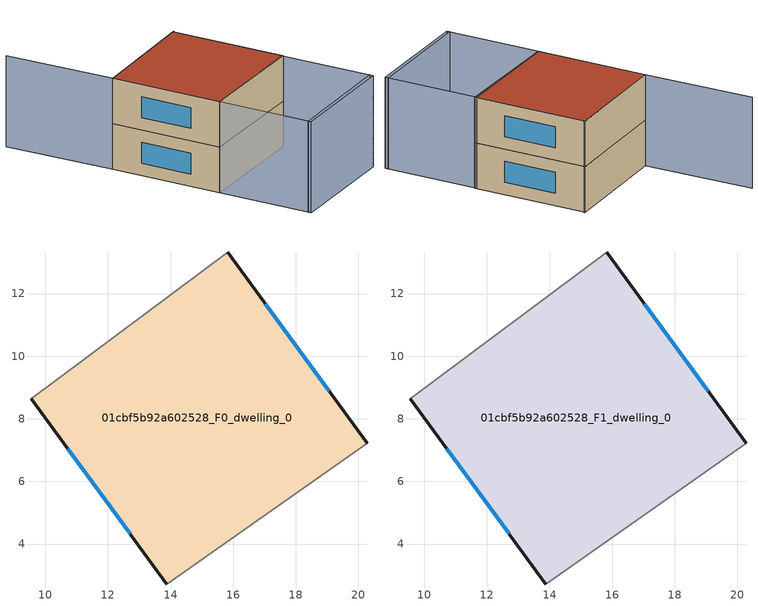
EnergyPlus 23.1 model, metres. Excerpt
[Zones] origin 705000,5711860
01cbf5b92a602528_F0_dwelling_0
 floor ground (EU_floor_Construction): 15.82,13.33 20.28,7.23 13.87,2.72 9.56,8.64 z0
 wall outside (EU_wall_Construction): 20.28,7.23 15.82,13.33 / 9.56,8.64 13.87,2.72 z0:3
 wall adiabatic (EU_wall_Construction): 15.82,13.33 9.56,8.64 / 13.87,2.72 20.28,7.23 z0:3
 window (EU_Window_Construction): 19.07,8.88 17.03,11.68 / 10.72,7.04 12.71,4.32 z0.81:2.19
01cbf5b92a602528_F1_dwelling_0
 floor to 01cbf5b92a602528_F0_dwelling_0 (EU_floor_Construction): 15.82,13.33 20.28,7.23 13.87,2.72 9.56,8.64 z3
 wall outside (EU_wall_Construction): 20.28,7.23 15.82,13.33 / 9.56,8.64 13.87,2.72 z3:6
 wall adiabatic (EU_wall_Construction): 15.82,13.33 9.56,8.64 / 13.87,2.72 20.28,7.23 z3:6
 window (EU_Window_Construction): 19.07,8.88 17.03,11.68 / 10.72,7.04 12.71,4.32 z3.81:5.19
 roof outside (EU_roof_Construction): 20.28,7.23 15.82,13.33 9.56,8.64 13.87,2.72 z6
shading: 17.44,-2.2 23.76,2.45 / 15.9,13.38 9.56,8.64 / 9.56,8.64 5.21,14.46 / 17.58,-2.36 13.87,2.73 / 13.87,2.73 20.2,7.34 / 20.2,7.34 23.9,2.25 / 23.9,2.25 17.58,-2.36 z0:6
[Building]
EU S2 Campaign: North Axis=0; Terrain=City; Solar Distribution=FullExterior
[Site:Location]
London: Latitude=51.5; Longitude=-0.5; Time Zone=0; Elevation=25
[SizingPeriod:WeatherFileDays]
AnnualSizingPeriod: Begin Month=1; Begin Day of Month=1; End Month=12; End Day of Month=31; Day of Week for Start Day=Monday; Use Weather File Daylight Saving Period=No; Use Weather File Rain and Snow Indicators=No
[MATERIAL]
EU_InternalMass_Material: Roughness=MediumRough; Thickness=0.1; Conductivity=1; Density=1800; Specific Heat=900; Thermal Absorptance=0.9; Solar Absorptance=0.7; Visible Absorptance=0.7
[MATERIAL:NOMASS] Roughness=MediumRough; Thermal Absorptance=0.9; Solar Absorptance=0.7; Visible Absorptance=0.7
Name | Thermal Resistance
EU_wall_NoMass | 0.727863
EU_roof_NoMass | 0.773354
EU_floor_NoMass | 1.79329
[WINDOWMATERIAL:SIMPLEGLAZINGSYSTEM]
EU_Window_SimpleGlazing: UFactor=2.58614; Solar Heat Gain Coefficient=0.76; Visible Transmittance=0.76
[CONSTRUCTION]
EU_wall_Construction: EU_wall_NoMass
EU_roof_Construction: EU_roof_NoMass
EU_floor_Construction: EU_floor_NoMass
EU_Window_Construction: EU_Window_SimpleGlazing
EU_InternalMass_Construction: EU_InternalMass_Material
[ZONE] Type=1; Multiplier=1; Ceiling Height=autocalculate; Volume=174.645; Floor Area=autocalculate; Part of Total Floor Area=Yes
01cbf5b92a602528_F0_dwelling_0; 01cbf5b92a602528_F1_dwelling_0
[INTERNALMASS] Construction=EU_InternalMass_Construction; Surface Area=58.2149
Name | Zone or ZoneList
01cbf5b92a602528_F0_dwelling_0_EU_InternalMass | 01cbf5b92a602528_F0_dwelling_0
01cbf5b92a602528_F1_dwelling_0_EU_InternalMass | 01cbf5b92a602528_F1_dwelling_0
[OTHEREQUIPMENT] Fuel Type=Electricity; Design Level Calculation Method=Watts/Area; Power per Zone Floor Area=1; Fraction Latent=0; Fraction Radiant=0; Fraction Lost=0; Carbon Dioxide Generation Rate=0; EndUse Subcategory=EU_Step8_InternalGains
Name | Zone or ZoneList or Space or SpaceList | Schedule
EU_Step8_InternalGain_01cbf5b92a602528_F0_dwelling_0_f000 | 01cbf5b92a602528_F0_dwelling_0 | EU_Step8_GainSchedule_01cbf5b92a602528_F0_dwelling_0_f000
EU_Step8_InternalGain_01cbf5b92a602528_F1_dwelling_0_f000 | 01cbf5b92a602528_F1_dwelling_0 | EU_Step8_GainSchedule_01cbf5b92a602528_F1_dwelling_0_f000
[ZONEVENTILATION:DESIGNFLOWRATE] Schedule=EU_AlwaysOn; Design Flow Rate Calculation Method=AirChanges/Hour; Air Changes per Hour=0.484901; Ventilation Type=Natural; Fan Pressure Rise=0; Fan Total Efficiency=1; Constant Term Coefficient=1; Temperature Term Coefficient=0; Velocity Term Coefficient=0; Velocity Squared Term Coefficient=0; Minimum Indoor Temperature=-100; Maximum Indoor Temperature=100; Delta Temperature=-100; Minimum Outdoor Temperature=-100; Maximum Outdoor Temperature=100; Maximum Wind Speed=40
Name | Zone or ZoneList or Space or SpaceList
EU_ConstantAir_01cbf5b92a602528_F0_dwelling_0 | 01cbf5b92a602528_F0_dwelling_0
EU_ConstantAir_01cbf5b92a602528_F1_dwelling_0 | 01cbf5b92a602528_F1_dwelling_0
[HVACTEMPLATE:THERMOSTAT] Constant Heating Setpoint=20; Constant Cooling Setpoint=50
EU_HeatOnly_01cbf5b92a602528_F0_dwelling_0; EU_HeatOnly_01cbf5b92a602528_F1_dwelling_0
[HVACTEMPLATE:ZONE:IDEALLOADSAIRSYSTEM] System Availability Schedule=EU_AlwaysOn; Maximum Heating Supply Air Temperature=50; Minimum Cooling Supply Air Temperature=13; Maximum Heating Supply Air Humidity Ratio=0.0156; Minimum Cooling Supply Air Humidity Ratio=0.0077; Heating Limit=NoLimit; Cooling Limit=NoLimit; Heating Availability Schedule=EU_AlwaysOn; Cooling Availability Schedule=EU_CoolingOff; Dehumidification Control Type=ConstantSensibleHeatRatio; Cooling Sensible Heat Ratio=0.7; Dehumidification Setpoint=60; Humidification Control Type=None; Humidification Setpoint=30; Outdoor Air Method=None; Outdoor Air Flow Rate per Person=0.00944; Outdoor Air Flow Rate per Zone Floor Area=0; Outdoor Air Flow Rate per Zone=0; Demand Controlled Ventilation Type=None; Outdoor Air Economizer Type=NoEconomizer; Heat Recovery Type=None; Sensible Heat Recovery Effectiveness=0.7; Latent Heat Recovery Effectiveness=0.65
Name | Template Thermostat
01cbf5b92a602528_F0_dwelling_0 | EU_HeatOnly_01cbf5b92a602528_F0_dwelling_0
01cbf5b92a602528_F1_dwelling_0 | EU_HeatOnly_01cbf5b92a602528_F1_dwelling_0
[SIZING:ZONE] Zone Cooling Design Supply Air Temperature Input Method=SupplyAirTemperature; Zone Cooling Design Supply Air Temperature=13; Zone Heating Design Supply Air Temperature Input Method=SupplyAirTemperature; Zone Heating Design Supply Air Temperature=50; Zone Cooling Design Supply Air Humidity Ratio=0.008; Zone Heating Design Supply Air Humidity Ratio=0.008; Cooling Design Air Flow Method=DesignDay; Cooling Design Air Flow Rate=0; Cooling Minimum Air Flow per Zone Floor Area=0.000762; Cooling Minimum Air Flow=0; Cooling Minimum Air Flow Fraction=0.2; Heating Design Air Flow Method=DesignDay; Heating Design Air Flow Rate=0; Heating Maximum Air Flow per Zone Floor Area=0.002032; Heating Maximum Air Flow=0.141576; Heating Maximum Air Flow Fraction=0.3; Account for Dedicated Outdoor Air System=No; Dedicated Outdoor Air System Control Strategy=NeutralSupplyAir; Dedicated Outdoor Air Low Setpoint Temperature for Design=autosize; Dedicated Outdoor Air High Setpoint Temperature for Design=autosize; Zone Load Sizing Method=Sensible Load Only No Latent Load; Zone Latent Cooling Design Supply Air Humidity Ratio Input Method=HumidityRatioDifference; Zone Cooling Design Supply Air Humidity Ratio Difference=0.005; Zone Latent Heating Design Supply Air Humidity Ratio Input Method=HumidityRatioDifference; Zone Humidification Design Supply Air Humidity Ratio Difference=0.005
01cbf5b92a602528_F0_dwelling_0; 01cbf5b92a602528_F1_dwelling_0
[SCHEDULE:CONSTANT]
Name | Hourly Value
EU_AlwaysOn | 1
EU_CoolingOff | 0
[SCHEDULE:FILE] Column Number=1; Rows to Skip at Top=0; Number of Hours of Data=8760; Column Separator=Comma; Interpolate to Timestep=No; Minutes per Item=60; Adjust Schedule for Daylight Savings=Yes
Name | File
EU_Step8_GainSchedule_01cbf5b92a602528_F0_dwelling_0_f000 | ../../schedules/01cbf5b92a602528/01cbf5b92a602528_F0_dwelling_0_f000_gain.csv
EU_Step8_GainSchedule_01cbf5b92a602528_F1_dwelling_0_f000 | ../../schedules/01cbf5b92a602528/01cbf5b92a602528_F1_dwelling_0_f000_gain.csv
